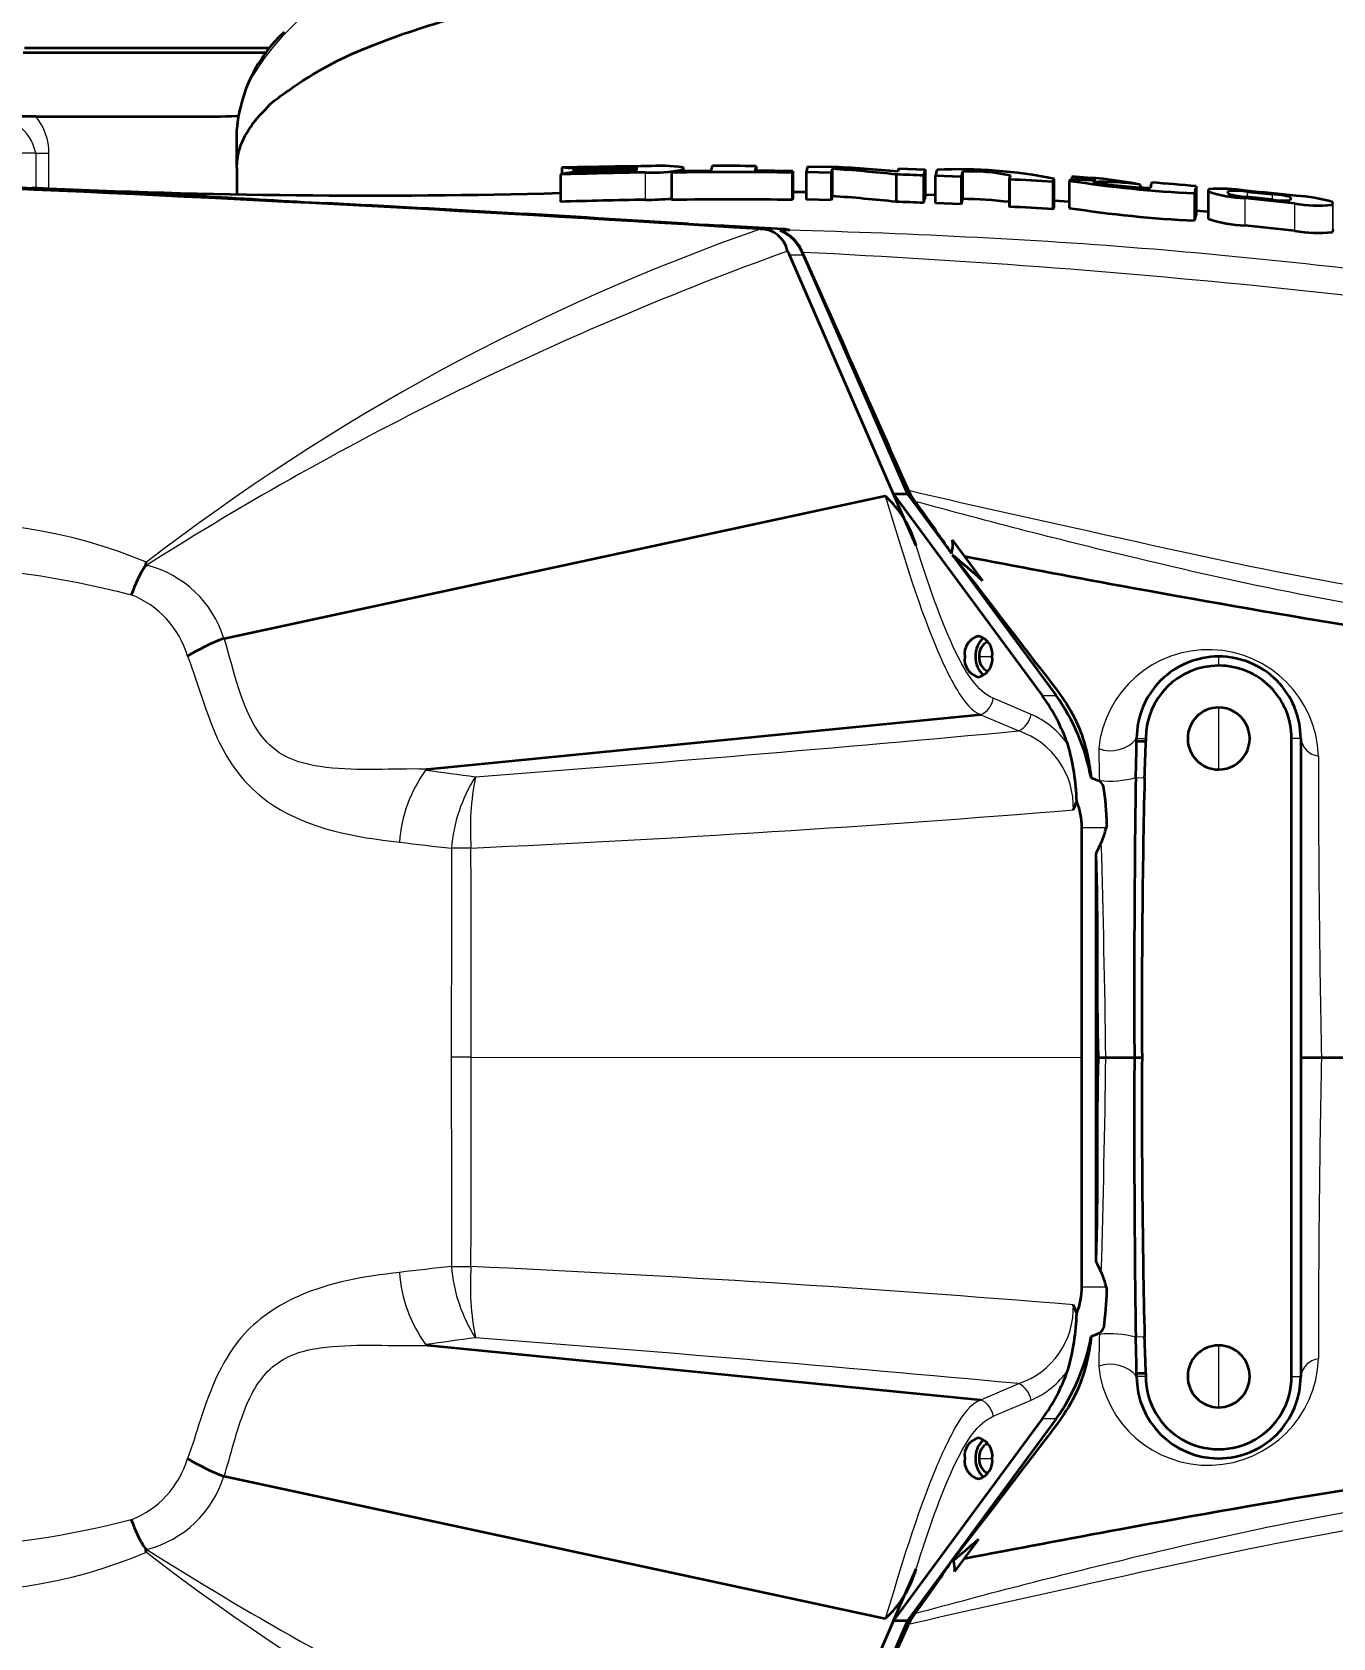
# Model space of a CAD drawing. Header units: millimetres. Extents: x 116 to 5831, y 100 to 4110.
# Drawn here: x 4337 to 4479.6, y 2697.7 to 2874 of the extents above; entities that cross this region are included whole.
import ezdxf

# ---------------------------------------------------------------- set-up
doc = ezdxf.new("R2010")
doc.units = ezdxf.units.MM
doc.header["$MEASUREMENT"] = 0
doc.layers.get('0').update_dxf_attribs({"lineweight": 18})
doc.layers.add('图层0000', color=7, linetype='Continuous', lineweight=25)
doc.layers.add('图层1', color=7, linetype='Continuous', lineweight=35)
doc.dimstyles.new('线性样式 (GB)', dxfattribs={"dimtxt": 2, "dimasz": 2, "dimexe": 1, "dimexo": 0.5, "dimgap": 0.5, "dimtad": 1, "dimdsep": 46, "dimcen": -2.1272670180000004, "dimclrd": 7, "dimclre": 7, "dimclrt": 7, "dimadec": 0, "dimazin": 0, "dimtfac": 0.7, "dimtmove": 0, "dimatfit": 1, "dimfxl": 1, "dimfrac": 2, "dimtolj": 1, "dimtzin": 0, "dimlwd": 18, "dimlwe": 18, "dimarcsym": 0})

# ---------------------------------------------------------------- blocks, each defined once
blk = doc.blocks.new('DimBlk384')
at = {"layer": '图层0000', "color": 7, "linetype": 'Continuous', "lineweight": 18}
blk.add_line((5631.997803654216, 3205.780008773143), (5262.483518123627, 3087.4575106832554), dxfattribs=at)
at = {"layer": '图层0000', "color": 7, "linetype": 'Continuous', "lineweight": -3}
blk.add_solid([(5635.266332677156, 3195.57258257656), (5670.092436838799, 3217.9783251541876), (5628.729274631276, 3215.9874349697266)], dxfattribs=at)
at = {"layer": '图层0000', "color": 7, "linetype": 'Continuous', "lineweight": 18, "char_height": 40, "attachment_point": 8, "line_spacing_factor": 1.2}
for s, insert in [('\\T1.375000;\\W1;\\FSimSun|b0|i0;R', (5060.249381065369, 3029.732666257769)), ('\\T1.500000;\\W1;\\FSimSun|b0|i0;1470', (5168.061878681183, 3029.4341590441763))]:
    blk.add_mtext(s, dxfattribs=dict(at, insert=insert))
blk = doc.blocks.new('DimBlk385')
at = {"layer": '图层0000', "color": 7, "linetype": 'Continuous', "lineweight": 18}
blk.add_line((4405.62611252334, 3088.810141455715), (4394.600311488504, 3062.8451538085933), dxfattribs=at)
at = {"layer": '图层0000', "color": 7, "linetype": 'Continuous', "lineweight": -3}
blk.add_solid([(4415.491463672725, 3084.6209078465877), (4421.260545199197, 3125.628133184001), (4395.7607613739565, 3092.9993750648423)], dxfattribs=at)
at = {"layer": '图层0000', "color": 7, "linetype": 'Continuous', "lineweight": 18, "char_height": 40, "attachment_point": 8, "line_spacing_factor": 1.2}
for s, insert in [('\\T1.375000;\\W1;\\FSimSun|b0|i0;R', (4312.987801918408, 3002.845154050737)), ('\\T1.515625;\\W1;\\FSimSun|b0|i0;387', (4401.005525478741, 3002.5466468371446))]:
    blk.add_mtext(s, dxfattribs=dict(at, insert=insert))
blk = doc.blocks.new('ViewBlk17')
at = {"layer": '图层0000', "linetype": 'Continuous', "lineweight": -3}
h = blk.add_hatch(dxfattribs=at)
h.set_pattern_fill('ANSI31', color=256, scale=63.49999999999999, style=0, pattern_type=2)
h.set_pattern_definition([(45, (0, 0), (-44.90128060534577, 44.90128060534577), [])])
edge = h.paths.add_edge_path(flags=16)
edge.add_arc((4270.114667305365, 2769.690198150795), 1470.0000000000055, 331.97909730321385, 388.02090269678615)
edge.add_spline(control_points=[(5567.795771086701, 3460.286862556928), (4860.443894958458, 3434.6630732931035), (4133.051421422799, 3900.3422680730328), (3795.884771607079, 2896.7597157298487)], knot_values=[0, 0, 0, 0, 1, 1, 1, 1], degree=3, periodic=0)
edge.add_line((3795.884771607079, 2896.7597157298487), (3896.5911502793833, 2869.7755228919414))
edge.add_arc((4270.114667305364, 2769.6901981507963), 386.69999999999965, 194.99999999999994, 525.0000000000003)
edge.add_line((3896.5911502793833, 2669.6048734096503), (3795.884771607079, 2642.620680571744))
edge.add_spline(control_points=[(3795.884771607079, 2642.620680571744), (4133.051421422799, 1639.03812822856), (4860.443894958458, 2104.7173230084895), (5567.795771086701, 2079.0935337446635)], knot_values=[0, 0, 0, 0, 1, 1, 1, 1], degree=3, periodic=0)
at = {"layer": '图层0000', "color": 251, "linetype": 'Continuous', "lineweight": 18}
for p, q in [((4337.352806676048, 2860.6901981507967), (4335.61466730537, 2860.6901981507967)), ((4337.352806676048, 2860.6901981507967), (4338.800156825758, 2860.6901981507967)), ((4337.352806676048, 2860.6901981507967), (4337.352806676048, 2856.879359787572)), ((4338.800156825758, 2856.8139185356604), (4338.800156825758, 2860.6901981507967)), ((4400.941648495359, 2859.089536431193), (4400.941648495359, 2858.9660297986807)), ((4404.213052325789, 2858.561967146139), (4404.213052325789, 2855.561967146139)), ((4408.355130213133, 2858.881445298508), (4408.355130213133, 2858.729472857572)), ((4408.407447073507, 2859.115165444218), (4408.407447073506, 2858.732865897427)), ((4468.193274600212, 2856.198305772973), (4468.193274600212, 2856.5432738648683)), ((4469.998684706319, 2855.754468292253), (4469.998684706319, 2852.754468292253)), ((4470.264177135509, 2855.8733528544303), (4470.264177135509, 2856.4534517771735)), ((4472.992344284992, 2856.176380026968), (4472.992344284992, 2855.585809790127)), ((4475.44519760359, 2855.163093474118), (4475.44519760359, 2852.163093474118)), ((4479.587275490898, 2855.0123028443836), (4479.587275490898, 2852.012302844383)), ((4479.6397385109485, 2855.3065296086725), (4479.6397385109485, 2852.3065296086725)), ((4419.35695325562, 2852.366006931804), (4416.65919206754, 2852.366006931804)), ((4420.049433991726, 2849.540031977185), (4421.544441095192, 2849.540031977185)), ((4440.854964249119, 2805.4401981507945), (4442.266390103146, 2805.4401981507945)), ((4467.114667345804, 2804.4401981508463), (4467.114667345804, 2805.4401981507945)), ((4446.542062103145, 2799.0907649632004), (4442.389148878953, 2800.8525855767057)), ((4447.7597531876545, 2801.1485321673917), (4449.291376702866, 2801.1485321673827)), ((4441.038301819284, 2799.031267759643), (4445.189831100023, 2797.269972168917)), ((4467.114667345805, 2796.4401981507945), (4467.114667345805, 2799.840198150795)), ((4458.114667345804, 2796.440198150794), (4459.114667345752, 2796.440198150794)), ((4467.114667345805, 2793.040198150795), (4467.114667345805, 2796.4401981507945)), ((4476.114667345804, 2796.4401981507945), (4475.114667345856, 2796.4401981507945)), ((4454.031689142198, 2791.7504419748134), (4454.030021660354, 2791.830456500934)), ((4458.016924009072, 2792.152432957021), (4458.984342896798, 2792.112424262764)), ((4454.777966749805, 2786.650836302819), (4452.118371137475, 2786.650836302819)), ((4385.1231088297545, 2761.4561443009115), (4382.9411257382935, 2761.4562362016313)), ((4385.123108889441, 2761.4535259192535), (4452.118390794106, 2761.45201334982)), ((4452.118371137476, 2736.261636100794), (4454.769977253765, 2736.2616361007945)), ((4458.984342896799, 2730.767972038837), (4458.016924009073, 2730.727963344579)), ((4467.114667345806, 2726.4401981507945), (4467.114667345806, 2729.840198150794)), ((4459.114667345753, 2726.440198150794), (4458.114667345806, 2726.440198150794)), ((4467.114667345806, 2723.040198150795), (4467.114667345806, 2726.4401981507945)), ((4475.114667345837, 2726.4401981507945), (4476.114667345806, 2726.4401981507945)), ((4441.038301819305, 2723.881204643978), (4445.189831100025, 2725.642500234695)), ((4442.389148878965, 2722.0598868269135), (4446.542062103146, 2723.821707440411)), ((4449.291376703599, 2721.7639402362215), (4447.759753187655, 2721.763940236221)), ((4440.854964249121, 2717.440198150794), (4442.266390103148, 2717.440198150794))]:
    blk.add_line(p, q, dxfattribs=at)
at = {"layer": '图层0000', "color": 7}
blk.add_arc((4270.1146673053645, 2769.6901981507954), 386.69999999999993, 194.99999999999977, 165.00000000000017, dxfattribs=at)
at = {"layer": '图层0000', "color": 251, "linetype": 'Continuous', "lineweight": 18}
for centre, radius, start, end in [((4332.455075883607, 2859.723834106989), 4.992156485968261, 11.161577079381985, 95.82675748063825), ((4332.462626805749, 2860.6980128528667), 6.337534838095409, 359.9293495701934, 39.04474845781673), ((4496.0153208813545, 2626.325934040583), 239.49578925518995, 109.30629538906577, 127.71567813420786), ((4540.891859397754, 2514.0950805979987), 356.9873491433499, 109.82451128947423, 122.41320119885181), ((4375.783839807609, 1892.1910583691863), 958.6862292547125, 80.64528075721097, 87.26846541499793), ((4327.7510504711445, 2763.852510932004), 56.30070962754136, 67.2696707781834, 122.83891629487204), ((4346.5850797949915, 2803.8996308943633), 11.93702438472674, 17.181598986499395, 75.67267139201935), ((4344.030238166186, 2802.522555061733), 10.411403021396694, 16.536429225768, 68.52106989888242), ((4465.979472873467, 2794.10912665207), 12.084637964832153, 1.9508749670454961, 174.18171412178282), ((4439.958208742515, 2801.2439698505336), 2.462245235047698, 296.0185337289898, 350.8537992674887), ((4444.109885075449, 2799.484526209085), 2.4638451681894615, 295.9965690832943, 350.80379855523154), ((4442.75405952247, 2790.3477231692414), 9.52836519882167, 34.94137576149566, 66.57488724792047), ((4108.097079655136, 6435.893679074039), 3654.204975576583, 274.3551965310978, 275.2929406416138), ((4442.347601153948, 2788.9068242545886), 8.83292217237885, 358.032138362559, 71.22958417131842), ((4455.249565305354, 2798.8430196398485), 3.7392995079871127, 249.77874325150327, 320.0150780883202), ((4770.853546023013, 2800.177886549696), 316.93347121753465, 180.87568547152432, 181.50923732662972), ((4478.349078385555, 2796.7585269572123), 2.2569727343442527, 188.10816877498792, 262.56713261650395), ((6049.544437276696, 2793.909264683025), 1571.4874497872092, 179.97771390998633, 181.18389291838207), ((4392.898704614955, 2783.881086867222), 15.693843412941977, 144.54663734207472, 175.67366881092732), ((4499.342287482206, 3651.002571328573), 866.2625696848834, 262.0890131759109, 262.45481127756494), ((4399.672010907872, 2783.1647053576917), 16.749067968830722, 147.18929814479364, 175.7786991439924), ((4415.135333200277, 2786.429214955506), 30.106506425638994, 168.87078422031638, 183.8333686017925), ((4455.1865985758, 2802.354115307399), 10.587023417194539, 263.72821841238834, 285.505989635761), ((4297.447549589628, 4691.177729382172), 1908.774706674642, 272.6318786075804, 274.61945653744823), ((4459.620533185769, 3466.0516714657424), 685.9503215101864, 263.10310882888314, 263.58402971659734), ((13690.080982083682, 2761.870007858579), 9307.139865562238, 179.86131760343466, 180.00256446096247), ((4385.326738902952, 2638.3461664296674), 146.07045996990857, 90.0904346283611, 90.92510063374027), ((-5318.995518036338, 2761.556476447158), 9704.11862766907, 359.99940815408206, 0.13497164944980453), ((2936.22187567155, 2741.3070622451273), 1518.6487111542785, 0.7596078672946587, 1.6496877240007304), ((13689.86295469496, 2761.042189922645), 9306.921838147478, 179.9974682631377, 180.13868395474682), ((-5175.787804686863, 2761.1880583520765), 9560.910917563015, 359.8640130838839, 0.0016071124481469871), ((2936.3799836806215, 2781.5700093012756), 1518.4905729632917, 358.3502659340454, 359.24043848210715), ((6048.662143431973, 2728.980075677635), 1570.6051595156164, 178.8157682824857, 180.02262488915508), ((4459.620533185153, 2056.8608009417953), 685.9503215062155, 96.41597028338573, 96.89689117110542), ((4392.899596037774, 2739.03170804818), 15.694756627035249, 184.3272597146374, 215.452434131518), ((4399.672010907891, 2739.747767045917), 16.749067968824626, 184.22130085599522, 212.8107018551918), ((4385.32673890306, 2884.5663059901035), 146.07045998606932, 269.0748993663214, 269.90956537161287), ((4415.135333200425, 2736.4832574481106), 30.106506425765133, 176.16663139823837, 191.12921577964954), ((4297.443089054604, 831.6643480913397), 1908.8452321732507, 85.3805801834417, 87.3680846715339), ((4442.34750863594, 2734.0057120464962), 8.833012441907618, 288.7708506659985, 1.9674268001454411), ((4499.342287478593, 1871.9099011026437), 866.2625696570401, 97.54518872243605, 97.91098682410346), ((4108.242977524796, -911.2524646941972), 3652.4701460873553, 84.70683665123454, 85.6450261760627), ((4770.853546021823, 2722.70250975195), 316.93347121634156, 178.49076267337247, 179.12431452848273), ((4606.050714320061, 2727.921910084119), 152.052870958244, 178.76423820888968, 178.82122880274628), ((4455.186598575802, 2720.526280994181), 10.58702341721477, 74.49401036425911, 96.27178158760445), ((4465.979467809435, 2728.771419640048), 12.084648132927583, 185.81899578434522, 358.0484151266379), ((4478.3490783855705, 2726.1218693443193), 2.256972734363768, 97.43286738375829, 171.8918312241009), ((4442.754059522452, 2732.564749234389), 9.528365198846698, 293.4251127521392, 325.05862423838323), ((4455.249565305357, 2724.037376661743), 3.739299507981122, 39.98492191171577, 110.2212567485125), ((4444.109885075446, 2723.4279461945216), 2.463845168196392, 9.19620144485626, 64.00343091671364), ((4439.958208751907, 2721.6685025603197), 2.4622452244297426, 9.146200578408456, 63.98146639330434), ((4344.030739703383, 2720.3894573045272), 10.410791294480022, 291.4772886289252, 343.46521224643595), ((4346.584759773751, 2719.0131778769814), 11.93742949007091, 284.32841658437366, 342.8173123412978), ((4327.751046398085, 2759.0599154442275), 56.3006687466802, 237.16106178695216, 292.7303516586172), ((4496.015373769306, 2896.586651286882), 239.49591089967598, 232.28432838697836, 250.69440113864724), ((4540.892165539304, 3008.8180345764245), 356.9880557669717, 237.5868125455747, 250.17547753767283)]:
    blk.add_arc(centre, radius, start, end, dxfattribs=at)
blk.add_open_spline([(4372.101163377578, 2880.0540300238576), (4363.701690340411, 2874.1520844619727), (4359.413649711177, 2868.2861826163667), (4359.41461162118, 2863.3296069965063)], degree=3, dxfattribs=at)
for points, knots in [([(4419.936099086636, 2852.273501517738), (4433.772066412515, 2851.872819294272), (4459.535426687691, 2850.6523691510006), (4495.297738849887, 2846.4425450024014), (4518.386655644223, 2843.481995459293), (4529.756827410212, 2841.055333676763), (4530.882845402502, 2840.8303846070608)], [0.001673251622453197, 0.001673251622453197, 0.001673251622453197, 0.001673251622453197, 0.044066661798021, 0.080788879963039, 0.11383887631156, 0.11751109812806, 0.11751109812806, 0.11751109812806, 0.11751109812806]), ([(4433.088351967993, 2823.684243902587), (4439.176416670336, 2822.24362709692), (4459.657444585381, 2817.7717228659676), (4493.12672402836, 2809.9949802634037), (4519.693703525699, 2810.0910780127065), (4531.6146673469875, 2811.912958859636)], [0, 0, 0, 0, 0.019736782365823, 0.065789274552743, 0.10526283928439, 0.10526283928439, 0.10526283928439, 0.10526283928439]), ([(4430.532103270806, 2823.062582276048), (4432.281791732935, 2817.376896579097), (4434.504083443763, 2809.7223054218916), (4438.3329904382945, 2801.5717435590377), (4440.030297898625, 2799.4578018058833), (4441.035232269692, 2799.031786717649)], [0, 0, 0, 0, 0.018811767038197, 0.025395885994139, 0.030098828105526, 0.030098828105526, 0.030098828105526, 0.030098828105526]), ([(4532.640359501018, 2809.6886163902304), (4520.611962809906, 2807.95278729594), (4495.974173669143, 2807.887479606271), (4462.409583084278, 2814.954383340262), (4441.936423449738, 2820.2391710671577), (4433.799142672278, 2822.464511377293)], [0, 0, 0, 0, 0.03923869491201, 0.07847738982402, 0.10463651976536, 0.10463651976536, 0.10463651976536, 0.10463651976536]), ([(4442.389148878953, 2800.8525855767057), (4440.637793115265, 2801.592094005012), (4437.350105140108, 2807.033983065712), (4435.224613480745, 2813.5378741946806), (4433.934315024413, 2817.591461016523)], [0, 0, 0, 0, 0.0080836343924823, 0.021556358379953, 0.021556358379953, 0.021556358379953, 0.021556358379953]), ([(4296.142981368356, 2807.8217332457434), (4303.369847031398, 2811.932924282137), (4319.320398923705, 2816.876550517155), (4338.8234278591735, 2814.5541124692327), (4347.842467616325, 2812.210909901097)], [0, 0, 0, 0, 0.046445125972356, 0.082569112839745, 0.082569112839745, 0.082569112839745, 0.082569112839745]), ([(4380.3375107937445, 2793.041698477392), (4380.041345929898, 2793.083054223165), (4376.132800746196, 2793.1649678946715), (4370.425096190104, 2792.687600463927), (4364.4160120444685, 2794.268187853209), (4359.9547544272555, 2798.7854635822405), (4359.182604726233, 2803.8651873200274), (4358.0169230502925, 2807.4317758843054)], [0, 0, 0, 0, 0.0010241739128035, 0.012290643594858, 0.01741176617761, 0.020484439727261, 0.032775133925867, 0.032775133925867, 0.032775133925867, 0.032775133925867]), ([(4354.0110147442865, 2805.4858997551446), (4355.336577176307, 2802.1386666756725), (4356.783335390037, 2795.8416345017285), (4360.860014114947, 2790.8581895486855), (4367.162314821966, 2786.5229317509006), (4372.352317566285, 2785.620988688338), (4377.249579701595, 2785.064983194938)], [0, 0, 0, 0, 0.01175885020766, 0.019990045353022, 0.021165930373788, 0.037628320664511, 0.037628320664511, 0.037628320664511, 0.037628320664511]), ([(4377.249579701593, 2737.8474892086724), (4373.406722880034, 2737.4111945109184), (4367.272490467865, 2736.380788483345), (4358.952197922616, 2731.0199906381313), (4355.938052705459, 2723.741926287284), (4354.540010042107, 2718.7623607765386), (4354.011014744287, 2717.426572648464)], [0, 0, 0, 0, 0.012969101269907, 0.021222165714394, 0.033012257777947, 0.037728294603368, 0.037728294603368, 0.037728294603368, 0.037728294603368]), ([(4358.016923050294, 2715.4806965193047), (4358.791241048959, 2717.849845642673), (4359.7537034338275, 2722.3233086166506), (4362.385800879972, 2727.1114576113196), (4365.725800571306, 2729.0334574427225), (4371.068473823421, 2730.1385119773613), (4376.142075516844, 2729.757162451312), (4380.04242460936, 2729.8295681585014), (4380.337510793863, 2729.870773926195)], [0, 0, 0, 0, 0.0081642488790426, 0.014287435538325, 0.017349028867965, 0.020410622197606, 0.03163646440629, 0.032656944911692, 0.032656944911692, 0.032656944911692, 0.032656944911692]), ([(4441.035232269694, 2723.8806856859633), (4439.840577791632, 2723.3742438246377), (4438.205922621351, 2721.0779430594425), (4434.423635809909, 2712.917268457736), (4432.26544480429, 2705.482455818314), (4430.532103270808, 2699.849890127564)], [0, 0, 0, 0, 0.0055908037536413, 0.011181607507283, 0.029817618612068, 0.029817618612068, 0.029817618612068, 0.029817618612068]), ([(4433.934315024406, 2705.321011387087), (4435.224325278223, 2709.373692795194), (4437.350506771341, 2715.8627425462582), (4440.642472382687, 2721.322354215133), (4442.389148878965, 2722.0598868269135)], [0, 0, 0, 0, 0.013579522572244, 0.02172723611559, 0.02172723611559, 0.02172723611559, 0.02172723611559]), ([(4347.842467616327, 2710.701562502513), (4333.662278663554, 2707.017461304879), (4314.737502080725, 2706.598716803929), (4300.159441919583, 2712.8058708088315), (4296.142981368358, 2715.090739157864)], [0, 0, 0, 0, 0.056699584287837, 0.08247212260049, 0.08247212260049, 0.08247212260049, 0.08247212260049]), ([(4433.79914267228, 2700.4158849242954), (4441.936423449796, 2702.6412252344467), (4462.409583084294, 2707.9260129613335), (4495.974173669141, 2714.9929166953193), (4520.611962809903, 2714.9276090056514), (4532.64035950102, 2713.191779911362)], [0, 0, 0, 0, 0.026386558466107, 0.065966396165268, 0.10554623386443, 0.10554623386443, 0.10554623386443, 0.10554623386443]), ([(4531.614667346988, 2710.967437441957), (4519.693703525692, 2712.7893182888865), (4493.126724028374, 2712.8854160381843), (4459.6574445853885, 2705.1086734356168), (4439.176416670363, 2700.6367692046756), (4433.088351967996, 2699.196152399001)], [0, 0, 0, 0, 0.03911947044794, 0.084758852637204, 0.10431858786117, 0.10431858786117, 0.10431858786117, 0.10431858786117])]:
    blk.add_open_spline(points, degree=3, knots=knots, dxfattribs=at)
at = {"layer": '图层1', "color": 7, "linetype": 'Continuous', "lineweight": 35}
for p, q in [((4362.705559487452, 2871.7093515452484), (4335.977603301018, 2871.7093515445767)), ((4363.074914808055, 2872.1901981507954), (4336.1146703706945, 2872.1901981507945)), ((4337.3846999839, 2864.6901981507967), (4331.948230903337, 2864.6901981507967)), ((4337.3846999839, 2864.6901981507967), (4354.4427878746355, 2864.6901981507967)), ((4359.414667346993, 2859.111323690781), (4359.414639484086, 2863.3296069965063)), ((4359.414667346988, 2859.111323690779), (4359.414667346988, 2856.1470892993675)), ((4395.055153114693, 2859.092659914518), (4395.055153114692, 2858.379189618124)), ((4396.330740325927, 2858.750488604621), (4396.330740325927, 2858.588625710552)), ((4396.386018580697, 2859.0015817972444), (4396.386018580697, 2858.8725597455723)), ((4407.087254981242, 2858.5560219737), (4407.087254981242, 2855.5560219737004)), ((4408.407447073507, 2859.115165444218), (4408.355130213133, 2858.881445298508)), ((4408.379510873834, 2858.732644228969), (4411.426532026439, 2858.749349221038)), ((4408.407736616055, 2858.7328681883123), (4408.407736616055, 2859.1174410488147)), ((4416.386134868962, 2859.2662062460804), (4416.386134868962, 2858.7393765758143)), ((4420.3745047732145, 2855.556395908247), (4420.3745047732145, 2858.5563959082465)), ((4420.39389324498, 2858.7053674634044), (4420.39389324498, 2855.7053674634044)), ((4424.617470915474, 2858.5188296999872), (4421.854618975746, 2858.5838879336275)), ((4421.854618975746, 2858.5838879336275), (4421.854618975746, 2855.583887933628)), ((4422.013379415332, 2859.2228136621343), (4424.499410871054, 2859.1865415202865)), ((4424.617470915474, 2858.5188296999872), (4424.617470915474, 2855.5188296999877)), ((4424.723716634164, 2858.9683269874627), (4424.723716634165, 2855.9683269874627)), ((4431.9896678784535, 2859.0030568190964), (4434.91880070125, 2858.9071179773982)), ((4434.91880070125, 2858.9071179773982), (4434.91880070125, 2855.9071179773982)), ((4439.006920244504, 2858.6641941704156), (4439.006920244504, 2855.6641941704156)), ((4331.097440389296, 2857.141302520526), (4342.68654530403, 2856.533657421871)), ((4394.903181928075, 2858.3524091450154), (4394.903181928075, 2855.3524091450154)), ((4431.729541745697, 2858.349153668354), (4431.729541745697, 2855.3491536683537)), ((4434.749010758437, 2858.230805199518), (4434.749010758437, 2855.2308051995174)), ((4436.046343230102, 2855.1933611194795), (4436.046343230102, 2858.1933611194795)), ((4438.870296609245, 2858.076061519953), (4436.046343230102, 2858.1933611194795)), ((4438.870296609245, 2858.076061519953), (4438.870296609245, 2855.076061519953)), ((4444.146204157591, 2857.896551193029), (4444.146204157591, 2854.8965511930287)), ((4444.158812975397, 2857.806257013457), (4444.158812975397, 2854.8062570134566)), ((4448.940913125097, 2857.525868063454), (4448.940913125097, 2854.525868063454)), ((4449.0840820531685, 2854.8708023035297), (4449.0840820531685, 2857.8708023035297)), ((4450.732428849184, 2857.6624536485997), (4450.732428849184, 2854.6624536485997)), ((4450.992938631186, 2858.098194085294), (4450.992938631186, 2857.7583110666446)), ((4458.502108051134, 2857.2385751153156), (4458.502108051135, 2856.9658388076255)), ((4464.655747840776, 2857.0587007590298), (4464.655747840776, 2854.058700759028)), ((4466.008724165143, 2856.735217639432), (4465.956261145092, 2856.465386880357)), ((4421.854618975745, 2856.4018232242634), (4420.393893244981, 2856.4195020293078)), ((4424.617470915474, 2855.5188296999877), (4421.854618975746, 2855.583887933628)), ((4436.046343230101, 2856.0584563966586), (4434.918800701249, 2856.0975632572317)), ((4438.870296609245, 2855.076061519953), (4436.046343230102, 2855.1933611194795)), ((4450.732428849184, 2855.356041681587), (4449.084082053169, 2855.4528436227206)), ((4464.471178378565, 2856.2857286761455), (4464.471178378565, 2853.2857286761455)), ((4465.955970813032, 2856.4620733812167), (4465.955970813032, 2853.462073381216)), ((4468.135142909933, 2856.2402859043573), (4468.193274600212, 2856.5432738648683)), ((4472.8843854316, 2855.597233713759), (4470.156218282117, 2855.884447982772)), ((4470.264177135509, 2856.4534517771735), (4472.992344284992, 2856.176380026968)), ((4475.013556065616, 2855.8452547588995), (4474.955424375306, 2855.5287635951613)), ((4479.587275490898, 2855.0123028443836), (4479.6397385109485, 2855.3065296086725)), ((4465.955970813031, 2854.2458576654726), (4464.655747840776, 2854.3560607735362)), ((4413.42212746309, 2852.7211684985014), (4419.35695325562, 2852.366006931804)), ((4479.6397385109485, 2852.3065296086725), (4479.587275490898, 2852.012302844383)), ((4431.460056555656, 2823.2626051508823), (4420.049433991726, 2849.540031977185)), ((4421.544441095192, 2849.540031977185), (4432.991685937177, 2823.262607296626)), ((4432.9916861889415, 2823.262606797489), (4431.460061103136, 2823.2626061631245)), ((4431.460061103136, 2823.2626061631245), (4447.7597531876545, 2801.1485321673917)), ((4433.934315024403, 2817.591461016525), (4431.460064990186, 2823.2626082212337)), ((4432.991685937177, 2823.262607296626), (4437.805125171656, 2816.7321302227533)), ((4358.0169228561845, 2807.431776478211), (4430.532102878106, 2823.062583552126)), ((4437.886775557066, 2818.2558411583846), (4441.205846516016, 2813.7527996223716)), ((4437.896090003665, 2816.608716646508), (4449.291376703591, 2801.1485321673917)), ((4441.035232269682, 2799.031786717649), (4380.337499884779, 2793.0416869381806)), ((4458.114667345804, 2796.14194221977), (4458.114667345804, 2796.440198150794)), ((4458.114667345804, 2796.14194221977), (4459.114667345773, 2796.1419422197782)), ((4459.114667345752, 2796.440198150794), (4459.114667345773, 2796.1419422197782)), ((4475.114667345837, 2726.4401981507945), (4475.114667345856, 2796.4401981507945)), ((4476.114667345804, 2796.4401981507945), (4476.114667345806, 2726.4401981507945)), ((4452.118370936896, 2761.4562362018064), (4452.118370909256, 2786.650836302819)), ((4454.852494138577, 2786.9987538747528), (4454.777966066524, 2786.6508365474565)), ((4453.650013320956, 2783.8144054770924), (4453.6500133209565, 2739.0659908245907)), ((4452.118370909257, 2736.261636100794), (4452.118370936896, 2761.456236201806)), ((4453.909736833928, 2761.440198150794), (4454.737125752746, 2761.440198150794)), ((4454.737125752746, 2761.440198150794), (4457.870701285875, 2761.440209573306)), ((4457.870701285875, 2761.440209573306), (4458.706481132471, 2761.4401981553106)), ((4476.1146673458215, 2761.4401981507945), (4478.392450816688, 2761.4401981507945)), ((4478.392450816688, 2761.4401981507945), (4508.283061546973, 2761.440198150795)), ((4454.769977253719, 2736.261636101063), (4454.851926108545, 2735.874004719253)), ((4380.337499884796, 2729.870785465428), (4441.035232269694, 2723.8806856859633)), ((4458.114667345806, 2726.440198150794), (4458.114667345806, 2726.738454081828)), ((4459.114667345774, 2726.738454081828), (4458.114667345806, 2726.738454081828)), ((4459.114667345774, 2726.738454081828), (4459.114667345753, 2726.440198150794)), ((4447.759753187655, 2721.763940236221), (4431.460061103138, 2699.649866240488)), ((4449.29137670359, 2721.7639402362242), (4432.991685937186, 2699.649865107001)), ((4358.016922743424, 2715.4806964366826), (4430.532103499409, 2699.849890385969)), ((4440.770587070267, 2708.5691486895785), (4438.154350586959, 2705.0196549613447)), ((4431.460064990189, 2699.649864182379), (4433.934315024406, 2705.3210113870905)), ((4437.834603375399, 2706.19396268387), (4438.026701142371, 2706.2309324696384)), ((4431.460056555658, 2699.6498672527305), (4420.049433991729, 2673.3724404264267)), ((4432.991685937186, 2699.649865107001), (4421.544441095196, 2673.3724404264262)), ((4431.460061103138, 2699.649866240488), (4432.991686188946, 2699.649865606123))]:
    blk.add_line(p, q, dxfattribs=at)
for centre, radius, start, end in [((4375.797615075646, 2861.9301700593296), 16.44286330670281, 132.94829186518285, 175.11040781370775), ((4354.348257722336, 3052.2136978632784), 187.5235235386924, 270.0288826643756, 271.58032855083064), ((4409.3836395348435, 2776.6746217086366), 82.95145937838393, 99.07461776236781, 100.05337012129438), ((4414.6205554090975, 2189.2899526882475), 669.3529304163485, 90.89090523776362, 91.68802686825927), ((4415.078030359752, 1941.3137349235653), 917.9973152306717, 90.66865556272855, 91.24980468240248), ((4390.135989868867, 2777.4430412782895), 81.79766739021693, 85.61785020070752, 86.55225549801453), ((4414.950622601261, 2140.3470367261366), 718.482903010521, 91.12404579838855, 91.4874317597889), ((4414.661126108141, 2114.57355859442), 744.4026505879277, 90.86899605695612, 91.41101043659789), ((4402.369319370188, 2857.568794758313), 6.153116057754673, 167.77376910838925, 168.92767065099176), ((4414.731824131515, 2075.3187533345936), 783.7685507949341, 90.82868581661435, 91.34346714467908), ((4415.357790317035, 1994.3783382763986), 864.8313600693047, 90.95512533229035, 91.25699610644715), ((4401.232393464652, 2869.935321957426), 11.249936343773435, 268.08325366888135, 280.96025384488235), ((4401.7665081958685, 2847.095548485824), 12.02231842695918, 82.20771968858446, 93.9341944066471), ((4404.916998593546, 2876.446249515416), 17.898131081537855, 267.74593471239984, 281.0750391167602), ((4405.672034792841, 2837.1542672234177), 22.132895629586162, 82.89988720193321, 93.38545051923721), ((4421.289165879577, 2759.4635114558478), 100.10504439784691, 97.4095614501591, 98.15607433489794), ((4414.825259711731, 2858.0541437315856), 3.46910082749472, 159.35820686679142, 168.43968813731152), ((4412.466643970008, 2189.497108303124), 669.7805662813977, 89.6647087428308, 90.07594419586229), ((4420.1338765771525, 2858.071292133366), 3.9336227129809287, 162.31585812819196, 170.21216643877722), ((4413.4898168407435, 2281.2921164234017), 577.4545252637497, 89.31495235196317, 89.7253847204893), ((4435.41707153685, 2856.6743711006147), 15.15984275033718, 172.3008128752204, 172.8685933518489), ((4425.9672768587425, 2857.901160862164), 4.1689412464892195, 161.51697946463636, 170.57449598718594), ((4413.489009585148, 2643.184826814273), 216.2821529678644, 85.108257775666, 87.08194912497697), ((4430.668414447306, 2857.3258995597243), 6.167414364623682, 164.5553531294384, 168.84728763392292), ((4409.953379366599, 2651.90048939762), 207.59395999674794, 83.9787180654555, 85.91995044768115), ((4435.969732229808, 2858.128633651647), 4.0749881124607645, 167.6089361072109, 172.2351947657172), ((4439.058646768597, 2857.5083302314465), 4.369774893464918, 161.33071184421877, 170.48332760478638), ((4440.084832330327, 2857.476097573014), 4.101690042863161, 160.21281538211116, 169.9288926871657), ((4438.477869200745, 2804.3253886692137), 54.585740558692, 78.795947838127, 92.36505353534346), ((4444.2282567538805, 2857.141338756348), 5.438882565040482, 163.74014319403787, 170.10405740837152), ((4439.937597823411, 2838.0710027024247), 20.61421101068923, 77.84467034435725, 92.58763378607533), ((4150.854289332811, -1318.8633011639517), 4179.689723844385, 86.35384821468436, 87.55754257661617), ((4291.865677839176, 1760.065386342111), 1097.6455109144065, 87.34625493075544, 88.00987742399042), ((4373.92549173396, 3650.930704105117), 794.8932552695303, 267.33477491906973, 271.5122441468866), ((4339.458001126876, 2825.446922954198), 31.25361728157913, 84.07200036516251, 87.21080327183974), ((4244.399941619671, 673.3802338513505), 2185.4184255967525, 87.07238889988709, 87.46712722609554), ((4411.872523003336, 2313.1519647914365), 545.5586824097188, 87.59675603059152, 87.91411123946048), ((4444.778116726321, 2857.8310431258956), 0.6352989858168867, 141.89942263011454, 174.08149694576875), ((4444.482453282334, 2857.897478089718), 0.3362504022727306, 180.1579398424724, 195.74099149760914), ((4414.282670105894, 2307.3414216841393), 551.274993852335, 86.39548039490224, 86.89335457929764), ((4448.257864010189, 2858.0115545396247), 0.8381213793425836, 324.5850249505734, 350.3320617164815), ((4450.865430211319, 2857.5720395306003), 0.16082311731572982, 90.28826673613821, 145.79219573003172), ((4470.407938805882, 2984.7703375896745), 128.62169277394153, 261.20080564252834, 267.3544726080981), ((4437.9603926658765, 2758.249968146402), 100.69516114234142, 81.03634906899896, 82.56359057562348), ((4414.0468557057275, 2282.1656587152875), 577.1163646451727, 85.98518310912192, 86.32950413019314), ((4454.30799327737, 2826.5805367104413), 30.943592512348776, 82.21011554358819, 91.85940624421943), ((4461.112518574237, 2903.7371646300785), 46.88415871354113, 260.412714232012, 268.18357961119193), ((4445.651975407827, 2787.6677000277996), 70.74766829651351, 79.53509046763654, 82.85360455947647), ((4464.732792077637, 2855.993768435659), 5.1821179899479874, 163.48457406523414, 170.19158195026745), ((4414.855726207321, 2289.845493549767), 569.395174362508, 84.98242782232036, 85.4763284298054), ((4470.35394372462, 2855.2895698372513), 5.966511589617761, 162.75188857488828, 170.38898295034855), ((4467.240192113293, 2837.5009247813578), 19.273674664097225, 81.31426028513411, 93.66333942333199), ((4632.9845454786155, 7545.422375297283), 4697.647888768597, 266.6199742538969, 266.78262814941826), ((3889.1570385127297, -5888.903992961175), 8757.258854571943, 86.59705093883375, 86.85679893169535), ((4217.066377751563, -154.31241604898673), 3013.343354303969, 86.34870229773351, 87.10357675435132), ((4414.620555409079, 2186.2899526872716), 669.3529304173242, 90.89090523776076, 91.68802686825522), ((4403.5732896170775, 2905.59839444511), 50.04051711531932, 270.7325404266295, 274.02676141198464), ((4452.297901848764, 2851.4773509947327), 32.182944058143654, 172.4509764519197, 172.71842977509536), ((4430.668414446076, 2854.3258995599995), 6.167414363362562, 164.55535312885314, 168.84728763421518), ((4409.953379366621, 2648.900489397911), 207.59395999645562, 83.97871806545328, 85.91995044768142), ((4411.819589583801, 2308.8014545431997), 546.9102244556121, 87.5971481607636, 87.9137191092885), ((4439.0575856443875, 2854.5085966292204), 4.368684329046262, 161.32956701383873, 170.48447243515756), ((4444.228256753623, 2854.1413387564085), 5.438882564776844, 163.74014319389033, 170.10405740853318), ((4438.029270227827, 2801.6342079866104), 54.03883054413213, 83.50046458141676, 88.96336994387747), ((4444.482918834837, 2854.8975183284056), 0.33670942328561554, 180.1645845080452, 195.72609030208804), ((4470.583478159071, 2870.997819529868), 15.254564573782112, 252.34093785759976, 267.802991432378), ((4470.425326871787, 2863.365319434928), 7.485710194545064, 252.18404988372265, 267.9397934067019), ((4468.818929836274, 2847.0502675635416), 9.513601479536941, 81.26214993558284, 93.77073757073529), ((4416.0548605250115, 2333.559680622506), 524.9736492784718, 83.50421447727766, 84.10214493887014), ((4417.56395887989, 2320.4094319316096), 538.7169028938366, 83.81580335880733, 84.39815274933376), ((4474.15538011294, 2862.685497331408), 7.201312977039712, 259.8343388907538, 276.37855662091675), ((4472.579604206957, 2847.284793953101), 8.90116044575082, 74.1298258259678, 87.34228506006336), ((4478.019864456387, 2868.9218868590247), 13.997617826311153, 259.40089054454836, 276.42929264282327), ((4474.772666928826, 2838.777405822203), 17.233722954506362, 73.59456796717258, 87.25730180973132), ((4414.282670109579, 2304.3414217480963), 551.2749937882718, 86.3954803948666, 86.89335457931986), ((4448.259762894003, 2855.0107292625044), 0.83609570006268, 324.5557080259659, 350.3658254285606), ((4470.389104424566, 2981.582215205757), 128.43290195478886, 261.19627449839084, 267.3589922780946), ((4470.353943724531, 2852.2895698372686), 5.966511589527802, 162.75188857481223, 170.38898295037217), ((4470.584439267405, 2868.0033172475332), 15.260095113294, 252.34375080659174, 267.8001768103995), ((4419.816283631722, 3051.6009453877086), 198.98266866995664, 266.8748104615322, 268.15852740012735), ((4416.541516622761, 2850.3048300547935), 2.064533271377465, 82.15432927011582, 86.73245156418648), ((4416.885087101668, 2849.357989649947), 2.9923156343342248, 10.93951886947542, 91.13829345262722), ((4417.1661217993405, 2847.8855206021444), 4.680500800827835, 20.700943327973828, 66.64097559966042), ((4417.564048053728, 2848.2412978436732), 4.202163449902635, 21.59718703128277, 69.7002688551806), ((4419.813517005752, 2846.9737184587184), 5.2679315780434655, 87.15026411785064, 98.62764973309727), ((4419.172122817452, 2849.3463725138668), 3.025285822671753, 72.62434926423543, 86.49732163281071), ((4416.054860530136, 2330.559680669694), 524.9736492310069, 83.50421447725068, 84.10214493889721), ((4478.019934116759, 2865.9238003643886), 13.99951149977031, 259.4020507870017, 276.42813240035457), ((4418.287704427552, 2848.765514707069), 1.9244656554459554, 23.73195196008385, 37.080148915662186), ((-3795.460008647512, -822.6893664349865), 9000.280475027123, 23.89990040902282, 24.081790545620947), ((4438.702919257821, 2826.139123760935), 6.127789240087299, 203.61658553934194, 216.84581123046362), ((4422.5426930875565, 2814.301015908102), 11.857321761841256, 16.111246136408024, 47.63935766291046), ((4358.213403237802, 2765.3766820457854), 94.72182569840894, 32.83156615912387, 37.06274721964391), ((4434.721352267735, 2817.671167584222), 3.2235769480523198, 343.064022448967, 10.43779755758848), ((4370.818672091489, 2735.543244602013), 105.21877346199055, 48.013473614850874, 50.394031147146436), ((4362.3457264522, 2807.1938537279625), 15.346510010576962, 147.62069021065568, 160.91816002922297), ((4349.950391552792, 2815.4317536139242), 0.5654572860701549, 141.91416376669463, 181.97709475174705), ((4348.841984253959, 2817.2336289615205), 1.9006837182679968, 286.6089148382737, 291.51440687131975), ((4365.983746535068, 2785.9561505096553), 22.907584161688156, 110.42297538996374, 121.51042000584917), ((4441.232093032953, 2805.7521372609967), 1.9936219374924726, 103.55861291374397, 189.00197658630927), ((4442.914985165088, 2805.5923255189546), 2.465167801267005, 129.09432558152636, 183.53801387258292), ((4440.297323720004, 2805.7521372609967), 1.9936219374939792, 350.9980234136948, 76.44138708626217), ((4442.421409919974, 2805.624317029672), 1.577229153076385, 113.2874731037167, 186.70374513493883), ((4441.232093032958, 2805.1282590405926), 1.9936219375069317, 170.99802341373913, 256.4413870862209), ((4442.914985165077, 2805.288070782633), 2.465167801254619, 176.46198612734736, 230.9056744189966), ((4440.297323720002, 2805.1282590405926), 1.99362193750524, 283.558612913709, 9.001976586264949), ((4442.421409919966, 2805.2560792719123), 1.5772291530674376, 173.29625486485853, 246.71252689693137), ((4467.114667345803, 2796.440198150794), 9.000000000000139, 89.99999999999422, 180), ((4467.114667345805, 2796.440198150794), 8.000000000052601, 90.00000000000651, 180), ((4467.114667345805, 2796.440198150795), 8.999999999999401, 0, 90.0000000000058), ((4467.114667345805, 2796.440198150794), 8.000000000051411, 0, 90.00000000000651), ((4430.741761372866, 2788.80698117285), 21.02203430596819, 19.444205009668778, 35.94985026720065), ((4430.747804254957, 2787.968735984486), 22.750189154633283, 10.513634036674617, 35.40321315760793), ((4467.114667345805, 2796.4401981507945), 3.4000000000003787, 90.00000000001533, 269.9999999999847), ((4467.114667345805, 2796.4401981507945), 3.399999999999918, 269.9999999999847, 90.00000000001533), ((4426.342026999683, 2788.7893836043645), 25.218299755976755, 1.7095072421963238, 16.15248584502904), ((4312.001854789247, 2797.725767312979), 146.12139643157582, 357.8141051116377, 359.3789528943207), ((4350.351075359469, 2797.642755851785), 108.77394625240619, 357.0856869436806, 359.2094337062537), ((4380.333402465482, 2792.5975553473877), 0.4441702797457539, 89.47809628082919, 119.49900744274575), ((4446.613362959996, 2774.658155964079), 18.633267136610836, 66.53855146802188, 69.57489303655422), ((4453.442182856242, 2790.8009475169947), 1.1175931247686717, 20.572621018675253, 58.164800623002606), ((6057.392658456394, 2769.1812501279755), 1599.540688816474, 179.1771406124323, 180.27728627803427), ((5524.041680638968, 2767.126626392611), 1065.3503755918262, 178.65611157512686, 180.30582416173925), ((4426.675975553142, 2786.6667180527656), 28.178611013551333, 0.6751170824547024, 9.244766104115042), ((4439.526872858787, 2793.787989679517), 12.750097985749434, 336.00715051459184, 340.546611711137), ((4444.280017765084, 2786.608789410702), 7.838466146612579, 0.3073459741312685, 21.972946127914522), ((4447.541090364284, 2788.1421127533263), 7.388930449633407, 335.06378389091617, 348.3562555704474), ((4462.406711515042, 2780.274020333447), 9.44819731121156, 149.7998921733424, 157.98501010601683), ((6059.12408689993, 2753.707395359457), 1601.2720572582734, 179.72330789243202, 180.82226481128816), ((5524.236210967821, 2755.755532174046), 1065.5448937470044, 179.69432642805583, 181.34373783477488), ((4462.363657573725, 2742.565647835596), 9.390122055886957, 201.88183428080373, 210.11727161372443), ((4447.6777376005875, 2734.789604486188), 7.243392877153511, 11.725556168632584, 25.02382046809694), ((4444.280017765035, 2736.303682992906), 7.838466146662583, 338.02705387233965, 359.69265402590725), ((4426.67032962958, 2736.2458843926966), 28.184242529113686, 350.888478758635, 359.2440243774984), ((4426.3483892253535, 2734.1220889746232), 25.211910548090483, 343.84567432725447, 358.2923325857657), ((4439.526969747791, 2729.1245213262937), 12.749993771795644, 19.45336972684709, 23.992868046722094), ((4453.415136570304, 2732.1733273438717), 1.1519600340563672, 302.4482160758097, 340.1803794452426), ((4380.3333943237985, 2730.3148855487416), 0.44413884781474405, 240.4999052674071, 270.52299101105854), ((4430.734066588079, 2734.9507565768226), 22.76545373859083, 324.60241566888334, 349.5675129693427), ((4446.843006183925, 2747.492505359373), 17.80817627666257, 290.6499285444965, 293.81403385760507), ((4311.756552053864, 2725.148619049441), 146.36674993740814, 0.6223587584353863, 2.184583235637256), ((4350.43379978491, 2725.240315959723), 108.69119279691043, 0.7897577299282551, 2.915121620126574), ((4467.114667345806, 2726.440198150794), 3.400000000000261, 90, 270), ((4467.114667345806, 2726.440198150795), 3.3999999999993498, 270, 90), ((4430.741761373095, 2734.1054912306386), 21.022034305723373, 324.0501497327114, 340.5557949903979), ((4467.114667345806, 2726.4401981507945), 9.000000000000272, 179.9999999999971, 269.9999999993863), ((4467.114667345806, 2726.4401981507945), 8.000000000052601, 179.99999999999673, 0), ((4467.11466734581, 2726.4401981507945), 8.999999999996986, 269.99999999936307, 0), ((4441.232093032958, 2717.752137260996), 1.9936219374950157, 103.55861291380793, 189.00197658625828), ((4442.914985165081, 2717.5923255189578), 2.4651678012567464, 129.09432558135308, 183.53801387266057), ((4440.297323720007, 2717.752137260997), 1.9936219374930628, 350.9980234136907, 76.44138708628452), ((4365.983746539776, 2736.956321903639), 22.907584172418343, 238.48957999557913, 249.57702460745392), ((4441.23209303296, 2717.1282590405926), 1.9936219375064244, 170.99802341373032, 256.4413870862147), ((4442.914985165079, 2717.288070782634), 2.465167801255919, 176.4619861273592, 230.90567441900325), ((4440.297323720004, 2717.128259040592), 1.9936219375053141, 283.55861291371207, 9.001976586290764), ((4442.421409919972, 2717.624317029674), 1.5772291530725817, 113.28747310356074, 186.7037451350363), ((4442.421409919961, 2717.2560792719087), 1.5772291530618452, 173.29625486472054, 246.71252689706117), ((4362.345726549685, 2715.7186187181387), 15.346510116597472, 199.08184000177957, 212.37930844738761), ((4349.950131947234, 2707.480633758257), 0.5652009708997551, 178.0133539486093, 218.0952723681872), ((4348.842151943988, 2705.6793356465832), 1.900164341940511, 68.48485884620493, 73.3916961448393), ((4365.106237369149, 2794.559355791078), 114.5395320548385, 309.5417370397379, 311.3450396272968), ((4422.5476155232045, 2708.6083954923342), 11.851743322653906, 312.35302921288337, 343.89636698798904), ((4358.215901735973, 2757.502129723835), 94.71887697681319, 322.9371067568581, 327.20131425552387), ((4435.071553622395, 2705.30773893653), 3.095994696976925, 354.66006765184915, 17.348900892781376), ((4438.7029192583195, 2696.74127254037), 6.127789240654993, 143.154188770206, 156.38341446009156), ((-3795.460277000598, 6345.569882163655), 9000.28076875487, 335.91820945734736, 336.10009958800936)]:
    blk.add_arc(centre, radius, start, end, dxfattribs=at)
blk.add_rational_spline([(4359.414667346993, 2859.111323690781), (4359.414667346992, 2882.2516763215162), (4440.114667346992, 2882.251676321518), (4520.814667346993, 2882.251676321519), (4520.814667346994, 2859.111321411311), (4520.814667346992, 2859.1113191318386)], [1, 0.70710678118655, 1, 0.70710678118655, 0.9999999591973139, 0.9999999183946391], degree=2, knots=[0, 0, 0, 0.25, 0.25, 0.5, 0.5000000348272711, 0.5000000348272711, 0.5000000348272711], dxfattribs=at)
for points in [[(4420.3745047732145, 2858.5563959082465), (4415.998485031714, 2858.606961120236), (4411.569401767723, 2858.6068364753874), (4407.087254981242, 2858.5560219737)], [(4450.864621080875, 2857.732860612462), (4451.00245728693, 2857.767213372244), (4451.529845787267, 2857.817235325784), (4453.037535423635, 2857.737515985705), (4453.649487549161, 2857.715378109993)], [(4420.3745047732145, 2855.556395908247), (4415.998485031737, 2855.6069611202356), (4411.569401767746, 2855.6068364753874), (4407.087254981242, 2855.5560219737004)], [(4453.649791956422, 2783.8143887271153), (4453.900240858562, 2776.375769090463), (4453.660915439154, 2768.897626357295), (4453.909736833928, 2761.440198150794)], [(4453.909736833928, 2761.440198150794), (4453.6611403842735, 2753.98951188747), (4453.9007406373785, 2746.516585757576), (4453.649821583456, 2739.066005300799)]]:
    blk.add_open_spline(points, degree=3, dxfattribs=at)
for points, knots in [([(4437.896090019295, 2816.608716674193), (4441.3377305146405, 2812.257577775137), (4446.041872562659, 2806.012523600803), (4451.927161148193, 2798.4989418776076), (4452.9158217051145, 2794.017797740026), (4453.116055115585, 2792.1199521986073)], [0.00012051606940056808, 0.00012051606940056808, 0.00012051606940056808, 0.00012051606940056808, 0.02035976056, 0.028503664784, 0.03428084448188278, 0.03428084448188278, 0.03428084448188278, 0.03428084448188278]), ([(4571.114667346197, 2799.5489353089743), (4567.657937879428, 2799.5658119880627), (4560.370161240533, 2799.7266359014525), (4551.203739219054, 2800.2769734211797), (4533.598744162682, 2801.6676288932695), (4501.872452594992, 2805.3047278202807), (4466.686745330231, 2811.1868623630885), (4444.877038930891, 2815.3343183692114), (4439.243103241555, 2816.415687701214)], [0, 0, 0, 0, 0.081926645500865, 0.17567664550086, 0.23817664550086, 0.48817664550086, 0.83973914550086, 0.96321408439034, 0.96321408439034, 0.96321408439034, 0.96321408439034]), ([(4453.123197743923, 2730.828457543468), (4452.9286795117005, 2728.9604617438217), (4451.885829630445, 2724.423868159406), (4446.0663519136015, 2716.913265605038), (4441.313778294907, 2710.590483455914), (4437.834603375399, 2706.19396268387)], [0.030642812423662943, 0.030642812423662943, 0.030642812423662943, 0.030642812423662943, 0.03632047296747, 0.044391689182463, 0.064569729719947, 0.064569729719947, 0.064569729719947, 0.064569729719947]), ([(4439.215564740408, 2706.4594227369303), (4444.858386659775, 2707.5425648537266), (4466.676981884161, 2711.691901744412), (4501.872452594992, 2717.5756684813114), (4533.598744162683, 2721.21276740832), (4551.203739219056, 2722.6034228804133), (4560.370161240536, 2723.153760400139), (4567.657937879429, 2723.3145843135303), (4571.114667346198, 2723.3314609926183)], [0.010101467592539715, 0.010101467592539715, 0.010101467592539715, 0.010101467592539715, 0.13377759226116, 0.48534009226116, 0.73534009226116, 0.79784009226116, 0.89159009226116, 0.97351673776202, 0.97351673776202, 0.97351673776202, 0.97351673776202])]:
    blk.add_open_spline(points, degree=3, knots=knots, dxfattribs=at)

msp = doc.modelspace()

# ---------------------------------------------------------------- block references
msp.add_blockref('ViewBlk17', (0, 0))

# ---------------------------------------------------------------- dimensions: what is measured, and where the dimension line sits
at = {"layer": '图层0000', "color": 7, "linetype": 'Continuous', "lineweight": -3}
for center, mpoint, override, picture, middle in [((4270.114667305366, 2769.6901981507954), (5670.092436838799, 3217.9783251541876), {"dimscale": 1, "dimtxt": 40, "dimasz": 40, "dimexe": 20, "dimexo": 10, "dimgap": 20, "dimtad": 1, "dimtih": 1, "dimtoh": 1, "dimdec": 2, "dimlfac": 1, "dimrnd": 0, "dimzin": 8, "dimdsep": 46, "dimlunit": 2, "dimpost": 'R<>', "dimtxsty": 'Standard', "dimsah": 0, "dimtsz": 0, "dimcen": 0, "dimdle": 0, "dimse1": 0, "dimse2": 0, "dimsd1": 0, "dimsd2": 0, "dimclrd": 7, "dimclre": 7, "dimclrt": 7, "dimaunit": 0, "dimadec": 0, "dimazin": 2, "dimtol": 0, "dimlim": 0, "dimtp": 0, "dimtm": 0, "dimtfac": 0.699999988079071, "dimtdec": 2, "dimtix": 0, "dimtofl": 0, "dimtmove": 2, "dimatfit": 1, "dimtfillclr": 0, "dimfrac": 2, "dimtzin": 0, "dimlwd": 18, "dimlwe": 18}, 'DimBlk384', (5144.6710205078125, 3049.732666015625)), ((4270.1146673053645, 2769.6901981507954), (4421.260545199197, 3125.628133184001), {"dimscale": 1, "dimtxt": 40, "dimasz": 40, "dimexe": 20, "dimexo": 10, "dimgap": 20, "dimtad": 1, "dimtih": 1, "dimtoh": 1, "dimdec": 0, "dimlfac": 1, "dimrnd": 0, "dimzin": 8, "dimdsep": 46, "dimlunit": 2, "dimpost": 'R<>', "dimtxsty": 'Standard', "dimsah": 0, "dimtsz": 0, "dimcen": 0, "dimdle": 0, "dimse1": 0, "dimse2": 0, "dimsd1": 0, "dimsd2": 0, "dimclrd": 7, "dimclre": 7, "dimclrt": 7, "dimaunit": 0, "dimadec": 0, "dimazin": 2, "dimtol": 0, "dimlim": 0, "dimtp": 0, "dimtm": 0, "dimtfac": 0.699999988079071, "dimtdec": 2, "dimtix": 0, "dimtofl": 0, "dimtmove": 2, "dimatfit": 1, "dimtfillclr": 0, "dimfrac": 2, "dimtzin": 0, "dimlwd": 18, "dimlwe": 18}, 'DimBlk385', (4377.614667305371, 3022.8451538085933))]:
    dim = msp.add_radius_dim(center=center, mpoint=mpoint, text='\\T1.25;\\W1;\\FSimSun;<>', dimstyle='线性样式 (GB)', override=override, dxfattribs=at)
    dim.commit()
    dim.dimension.update_dxf_attribs({"geometry": picture, "text_midpoint": middle, "dimtype": 164})

doc.saveas('drawing.dxf')
